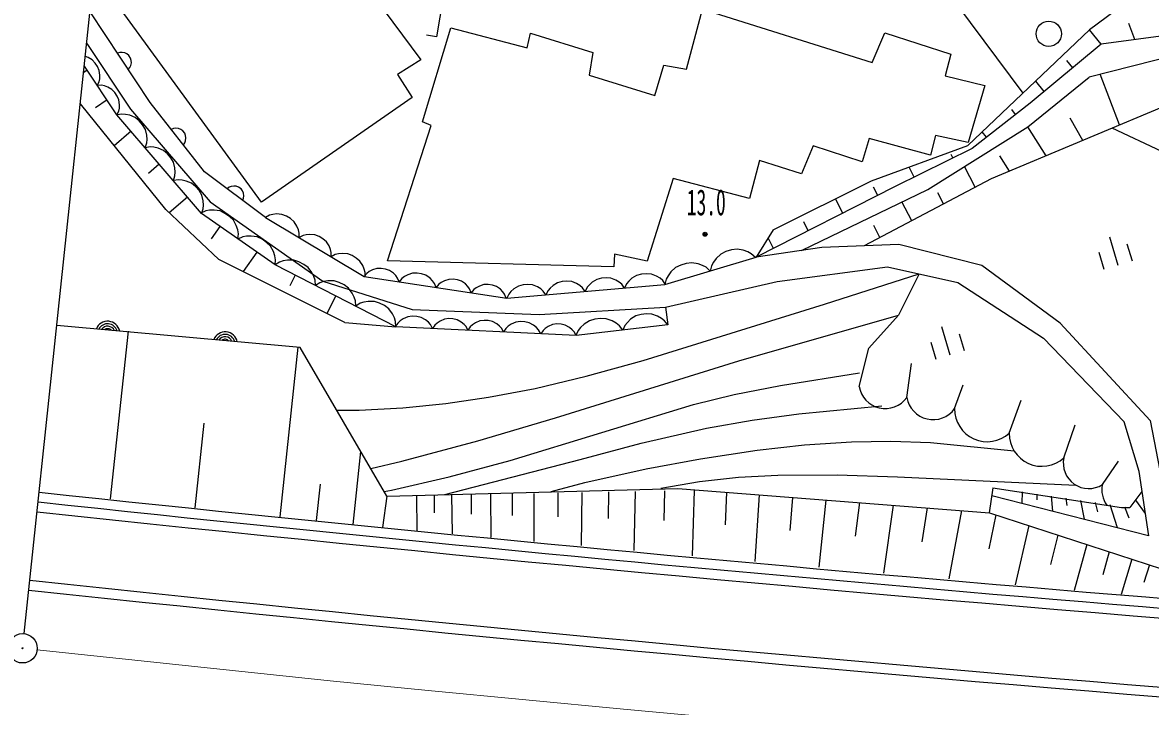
# Model space of a CAD drawing. Units: millimetres, scale not verified. Extents: x 40000 to 680000, y 20000 to 380000.
# Drawn here: x 69995 to 127310, y 277445 to 312200 of the extents above; entities that cross this region are included whole.
import ezdxf
from ezdxf.enums import TextEntityAlignment as Align

# ---------------------------------------------------------------- set-up
doc = ezdxf.new("R2010")
doc.units = ezdxf.units.MM
doc.header["$LTSCALE"] = 1000
doc.linetypes.add('CHAIN', pattern=[18.5, 12, -1.5, 3.5, -1.5])
for name, color, linetype, lineweight in [('M-BGD', 7, 'Continuous', 25), ('M-BMK', 2, 'CHAIN', 13), ('M-BMK-OTRS', 5, 'Continuous', 25), ('M-BMK-SRVR', 3, 'Continuous', 25)]:
    doc.layers.add(name, color=color, linetype=linetype, lineweight=lineweight)
doc.styles.add('ＭＳ ゴシック', font='')
doc.styles.get('ＭＳ ゴシック').set_extended_font_data('MS Gothic')

# ---------------------------------------------------------------- blocks, each defined once
blk = doc.blocks.new('BUHIN619')
at = {"color": 3, "linetype": 'Continuous', "lineweight": 25}
for radius in [746, 22.5]:
    blk.add_circle((0, 0), radius, dxfattribs=at)

msp = doc.modelspace()

# ---------------------------------------------------------------- linework, layer by layer
at = {"layer": 'M-BGD'}
for p, q in [((84758, 317688), (90230, 310307)), ((82134, 303067), (73820, 314495)), ((91539, 314430), (91022, 311477)), ((126808, 313769), (124218, 311822)), ((117506, 313074), (120825, 308605)), ((76475, 308138), (73428, 312746)), ((103739, 309839), (104541, 312877)), ((104541, 312877), (113177, 310173)), ((90319, 307147), (91765, 311932)), ((91765, 311932), (95644, 310916)), ((118028, 305953), (124218, 311822)), ((124813, 311105), (124218, 311822)), ((126525, 311332), (126204, 312156)), ((91022, 311477), (90530, 311563)), ((95644, 310916), (95809, 311665)), ((95809, 311665), (98982, 310670)), ((113177, 310173), (113813, 311685)), ((113813, 311685), (117172, 310590)), ((129551, 311733), (124813, 311105)), ((73257, 311129), (75487, 307791)), ((74937, 310681), (74815, 310648)), ((75054, 310686), (74937, 310681)), ((75193, 310658), (75054, 310686)), ((75298, 310607), (75193, 310658)), ((98982, 310670), (98782, 309522)), ((124813, 311105), (121194, 308098)), ((129635, 310800), (124198, 309430)), ((73324, 310421), (73187, 310469)), ((73533, 310301), (73324, 310421)), ((73683, 310142), (73533, 310301)), ((73803, 309962), (73683, 310142)), ((75397, 310529), (75298, 310607)), ((75486, 310396), (75397, 310529)), ((75518, 310274), (75486, 310396)), ((75495, 310019), (75523, 310157)), ((75523, 310157), (75518, 310274)), ((90230, 310307), (89052, 309567)), ((117172, 310590), (116878, 309492)), ((123366, 309902), (123056, 310275)), ((73275, 309781), (73101, 309665)), ((74794, 307507), (73136, 309989)), ((73893, 309762), (73803, 309962)), ((73924, 309523), (73893, 309762)), ((73914, 309343), (73924, 309523)), ((75367, 309814), (75445, 309913)), ((75445, 309913), (75495, 310019)), ((89052, 309567), (89793, 308389)), ((98782, 309522), (102119, 308499)), ((102119, 308499), (102591, 310039)), ((102591, 310039), (103739, 309839)), ((125742, 306997), (124758, 309570)), ((73794, 309003), (73884, 309193)), ((74004, 309014), (73794, 309003)), ((73884, 309193), (73914, 309343)), ((74154, 308984), (74004, 309014)), ((74324, 308924), (74154, 308984)), ((116878, 309492), (118889, 309005)), ((118889, 309005), (118045, 306110)), ((131523, 309425), (119220, 304256)), ((121079, 306908), (124198, 309430)), ((121918, 308699), (121480, 309226)), ((74533, 308805), (74324, 308924)), ((74683, 308645), (74533, 308805)), ((74803, 308465), (74683, 308645)), ((74893, 308266), (74803, 308465)), ((89793, 308389), (82134, 303067)), ((77269, 302701), (72933, 308076)), ((74288, 308265), (73700, 307872)), ((74884, 307696), (74914, 307846)), ((74924, 308026), (74893, 308266)), ((74914, 307846), (74924, 308026)), ((75487, 307791), (79534, 303094)), ((79239, 304612), (76475, 308138)), ((121194, 308098), (118244, 305804)), ((74794, 307507), (74884, 307696)), ((79091, 302495), (74794, 307507)), ((75048, 307549), (74795, 307506)), ((75234, 307535), (75048, 307549)), ((75449, 307487), (75234, 307535)), ((75721, 307372), (75449, 307487)), ((75926, 307201), (75721, 307372)), ((120457, 307524), (120260, 307777)), ((123879, 306214), (123236, 307339)), ((75511, 306672), (74656, 305939)), ((76098, 307000), (75926, 307201)), ((76237, 306771), (76098, 307000)), ((76308, 306485), (76237, 306771)), ((77668, 306811), (77549, 306768)), ((77783, 306825), (77668, 306811)), ((77924, 306808), (77783, 306825)), ((78033, 306767), (77924, 306808)), ((78138, 306697), (78033, 306767)), ((78237, 306571), (78138, 306697)), ((88544, 300087), (90762, 306969)), ((90762, 306969), (90319, 307147)), ((116000, 303721), (121079, 306908)), ((118981, 306377), (118767, 306654)), ((122015, 305431), (121078, 306908)), ((127893, 305642), (125369, 306840)), ((76227, 305836), (76308, 306079)), ((76322, 306265), (76308, 306485)), ((76308, 306079), (76322, 306265)), ((78166, 305981), (78235, 306087)), ((78235, 306087), (78277, 306196)), ((78279, 306452), (78237, 306571)), ((78277, 306196), (78294, 306336)), ((78294, 306336), (78279, 306452)), ((113009, 306314), (112666, 305123)), ((116140, 305462), (113009, 306314)), ((116383, 306468), (116140, 305462)), ((118045, 306110), (116383, 306468)), ((76480, 305879), (76227, 305836)), ((76666, 305864), (76480, 305879)), ((76881, 305817), (76666, 305864)), ((77153, 305702), (76881, 305817)), ((77358, 305530), (77153, 305702)), ((77530, 305330), (77358, 305530)), ((110170, 305931), (109584, 304513)), ((112666, 305123), (110170, 305931)), ((113135, 304148), (118028, 305953)), ((118244, 305804), (114332, 303864)), ((117266, 305319), (117177, 305498)), ((76943, 305001), (76400, 304536)), ((77669, 305101), (77530, 305330)), ((77740, 304815), (77669, 305101)), ((107437, 305192), (106929, 303252)), ((109584, 304513), (107437, 305192)), ((120152, 304648), (119658, 305425)), ((77659, 304166), (77740, 304409)), ((77754, 304595), (77740, 304815)), ((77740, 304409), (77754, 304595)), ((82337, 302300), (79239, 304612)), ((115310, 304349), (115058, 304858)), ((118412, 303831), (117857, 304886)), ((77912, 304209), (77659, 304166)), ((78098, 304194), (77912, 304209)), ((78313, 304147), (78098, 304194)), ((78585, 304032), (78313, 304147)), ((78790, 303860), (78585, 304032)), ((78962, 303660), (78790, 303860)), ((80491, 303827), (80387, 303755)), ((80599, 303871), (80491, 303827)), ((80739, 303892), (80599, 303871)), ((80855, 303880), (80739, 303892)), ((80975, 303840), (80855, 303880)), ((81103, 303744), (80975, 303840)), ((103049, 304269), (101740, 300069)), ((106929, 303252), (103049, 304269)), ((114332, 303864), (107272, 300273)), ((108143, 301671), (113135, 304148)), ((119220, 304256), (112758, 300856)), ((113449, 303415), (113233, 303841)), ((78375, 303331), (77446, 302534)), ((79101, 303431), (78962, 303660)), ((79172, 303144), (79101, 303431)), ((81175, 303641), (81103, 303744)), ((81220, 303533), (81175, 303641)), ((81189, 303157), (81228, 303277)), ((81240, 303393), (81220, 303533)), ((81228, 303277), (81240, 303393)), ((109573, 300614), (116000, 303721)), ((111684, 302517), (111314, 303245)), ((116797, 302981), (116502, 303540)), ((79970, 300166), (77269, 302701)), ((79303, 302628), (79058, 302519)), ((79091, 302495), (79172, 302739)), ((79186, 302925), (79172, 303144)), ((79172, 302739), (79186, 302925)), ((79495, 302662), (79303, 302628)), ((79725, 302670), (79495, 302662)), ((79534, 303094), (85251, 299052)), ((80030, 302624), (79725, 302670)), ((115181, 302131), (114680, 303083)), ((82826, 299881), (79091, 302495)), ((80282, 302504), (80030, 302624)), ((80509, 302346), (80282, 302504)), ((80708, 302150), (80509, 302346)), ((80855, 301878), (80708, 302150)), ((82542, 302410), (82337, 302300)), ((82337, 302300), (87356, 299292)), ((82707, 302451), (82542, 302410)), ((82906, 302472), (82707, 302451)), ((83173, 302451), (82906, 302472)), ((83400, 302362), (83173, 302451)), ((83606, 302239), (83400, 302362)), ((83791, 302081), (83606, 302239)), ((83935, 301855), (83791, 302081)), ((109920, 301620), (109692, 302067)), ((80025, 301842), (79587, 301216)), ((80927, 301660), (80855, 301878)), ((80961, 301468), (80927, 301660)), ((84011, 301670), (83935, 301855)), ((84052, 301505), (84011, 301670)), ((84052, 301272), (84052, 301505)), ((108143, 301671), (107272, 300273)), ((113565, 301281), (113248, 301885)), ((80942, 301200), (80961, 301468)), ((81187, 301309), (80942, 301200)), ((81379, 301343), (81187, 301309)), ((81609, 301351), (81379, 301343)), ((81914, 301306), (81609, 301351)), ((82167, 301185), (81914, 301306)), ((82393, 301027), (82167, 301185)), ((82593, 300831), (82393, 301027)), ((84248, 301376), (84052, 301272)), ((84404, 301415), (84248, 301376)), ((84593, 301435), (84404, 301415)), ((84847, 301416), (84593, 301435)), ((85062, 301331), (84847, 301416)), ((85258, 301214), (85062, 301331)), ((85434, 301064), (85258, 301214)), ((85571, 300849), (85434, 301064)), ((108155, 300722), (107883, 301255)), ((114531, 300929), (110615, 300768)), ((118738, 299855), (114531, 300929)), ((125229, 301314), (125659, 299877)), ((126119, 300954), (126377, 300092)), ((81893, 300535), (81202, 299548)), ((82740, 300560), (82593, 300831)), ((82811, 300341), (82740, 300560)), ((82845, 300149), (82811, 300341)), ((85643, 300673), (85571, 300849)), ((85682, 300517), (85643, 300673)), ((85682, 300295), (85682, 300517)), ((85888, 300405), (85682, 300295)), ((86052, 300446), (85888, 300405)), ((86251, 300467), (86052, 300446)), ((86519, 300447), (86251, 300467)), ((86745, 300357), (86519, 300447)), ((86951, 300234), (86745, 300357)), ((100078, 300427), (100035, 299792)), ((101740, 300069), (100078, 300427)), ((105477, 300437), (105242, 300217)), ((105739, 300566), (105477, 300437)), ((106015, 300648), (105739, 300566)), ((106305, 300685), (106015, 300648)), ((106622, 300629), (106305, 300685)), ((106847, 300546), (106622, 300629)), ((107027, 300450), (106847, 300546)), ((107233, 300261), (107027, 300450)), ((110615, 300768), (107272, 300273)), ((124682, 300525), (124940, 299662)), ((86373, 296951), (79970, 300166)), ((82826, 299881), (82845, 300149)), ((88972, 296744), (82826, 299881)), ((83054, 300023), (82827, 299881)), ((83240, 300083), (83054, 300023)), ((83466, 300123), (83240, 300083)), ((83775, 300120), (83466, 300123)), ((84042, 300036), (83775, 300120)), ((84288, 299910), (84042, 300036)), ((84512, 299744), (84288, 299910)), ((87136, 300076), (86951, 300234)), ((87281, 299850), (87136, 300076)), ((87356, 299665), (87281, 299850)), ((100035, 299792), (88544, 300087)), ((102634, 298886), (107272, 300273)), ((103440, 299878), (103178, 299750)), ((103716, 299961), (103440, 299878)), ((104005, 299997), (103716, 299961)), ((104323, 299942), (104005, 299997)), ((104548, 299859), (104323, 299942)), ((104727, 299762), (104548, 299859)), ((104934, 299573), (104727, 299762)), ((105003, 299845), (104934, 299573)), ((105100, 300024), (105003, 299845)), ((105242, 300217), (105100, 300024)), ((108341, 299038), (113948, 299782)), ((113948, 299782), (117529, 298987)), ((122723, 296927), (118738, 299855)), ((83854, 299357), (83576, 298812)), ((84696, 299495), (84512, 299744)), ((84797, 299289), (84696, 299495)), ((84857, 299103), (84797, 299289)), ((87397, 299500), (87356, 299665)), ((87489, 299454), (87356, 299292)), ((87356, 299292), (94602, 298194)), ((87397, 299267), (87397, 299500)), ((87612, 299545), (87489, 299454)), ((87771, 299630), (87612, 299545)), ((88001, 299704), (87771, 299630)), ((88220, 299707), (88001, 299704)), ((88433, 299675), (88220, 299707)), ((88641, 299607), (88433, 299675)), ((88839, 299468), (88641, 299607)), ((88965, 299340), (88839, 299468)), ((89055, 299217), (88965, 299340)), ((89135, 299023), (89055, 299217)), ((89276, 299193), (89135, 299023)), ((89406, 299289), (89276, 299193)), ((89574, 299379), (89406, 299289)), ((89816, 299457), (89574, 299379)), ((90047, 299461), (89816, 299457)), ((90273, 299427), (90047, 299461)), ((90492, 299355), (90273, 299427)), ((90701, 299208), (90492, 299355)), ((90834, 299073), (90701, 299208)), ((99412, 299211), (99177, 299150)), ((99652, 299231), (99412, 299211)), ((99894, 299212), (99652, 299231)), ((100143, 299113), (99894, 299212)), ((100959, 299205), (100802, 299065)), ((101199, 299352), (100959, 299205)), ((101446, 299416), (101199, 299352)), ((101697, 299438), (101446, 299416)), ((101952, 299417), (101697, 299438)), ((102214, 299313), (101952, 299417)), ((102392, 299202), (102214, 299313)), ((102529, 299088), (102392, 299202)), ((102800, 299336), (102704, 299157)), ((102943, 299529), (102800, 299336)), ((103178, 299750), (102943, 299529)), ((110750, 297882), (115564, 299423)), ((115564, 299423), (114507, 297326)), ((84875, 298836), (84857, 299103)), ((85103, 298978), (84875, 298836)), ((85288, 299038), (85103, 298978)), ((85251, 299052), (89801, 297614)), ((85515, 299077), (85288, 299038)), ((85824, 299075), (85515, 299077)), ((86090, 298990), (85824, 299075)), ((86336, 298865), (86090, 298990)), ((86561, 298698), (86336, 298865)), ((86744, 298450), (86561, 298698)), ((90930, 298943), (90834, 299073)), ((91014, 298738), (90930, 298943)), ((91148, 298900), (91014, 298738)), ((91271, 298990), (91148, 298900)), ((91429, 299076), (91271, 298990)), ((91659, 299150), (91429, 299076)), ((91878, 299153), (91659, 299150)), ((92091, 299121), (91878, 299153)), ((92300, 299053), (92091, 299121)), ((92497, 298914), (92300, 299053)), ((92623, 298785), (92497, 298914)), ((92714, 298662), (92623, 298785)), ((92794, 298468), (92714, 298662)), ((92927, 298630), (92794, 298468)), ((93050, 298721), (92927, 298630)), ((93209, 298806), (93050, 298721)), ((93439, 298880), (93209, 298806)), ((93658, 298883), (93439, 298880)), ((93871, 298851), (93658, 298883)), ((94079, 298783), (93871, 298851)), ((94277, 298644), (94079, 298783)), ((94403, 298516), (94277, 298644)), ((94602, 298194), (102634, 298886)), ((94963, 298667), (94813, 298534)), ((95191, 298807), (94963, 298667)), ((95427, 298867), (95191, 298807)), ((95666, 298888), (95427, 298867)), ((95909, 298869), (95666, 298888)), ((96158, 298770), (95909, 298869)), ((96328, 298664), (96158, 298770)), ((96458, 298555), (96328, 298664)), ((96806, 298705), (96697, 298575)), ((96955, 298839), (96806, 298705)), ((97184, 298979), (96955, 298839)), ((97420, 299039), (97184, 298979)), ((97659, 299060), (97420, 299039)), ((97901, 299040), (97659, 299060)), ((98151, 298941), (97901, 299040)), ((98321, 298836), (98151, 298941)), ((98450, 298726), (98321, 298836)), ((98587, 298537), (98450, 298726)), ((98690, 298747), (98587, 298537)), ((98799, 298877), (98690, 298747)), ((98948, 299010), (98799, 298877)), ((99177, 299150), (98948, 299010)), ((100313, 299007), (100143, 299113)), ((100443, 298898), (100313, 299007)), ((100580, 298709), (100443, 298898)), ((100687, 298929), (100580, 298709)), ((100802, 299065), (100687, 298929)), ((102672, 298889), (102529, 299088)), ((102704, 299157), (102634, 298886)), ((102669, 297730), (108341, 299038)), ((117529, 298987), (121870, 296165)), ((85910, 298308), (85453, 297412)), ((86845, 298243), (86744, 298450)), ((86906, 298057), (86845, 298243)), ((86924, 297790), (86906, 298057)), ((94493, 298393), (94403, 298516)), ((94573, 298198), (94493, 298393)), ((94704, 298404), (94602, 298194)), ((94813, 298534), (94704, 298404)), ((96594, 298366), (96458, 298555)), ((96697, 298575), (96594, 298366)), ((87151, 297932), (86924, 297790)), ((87337, 297992), (87151, 297932)), ((87564, 298031), (87337, 297992)), ((87872, 298029), (87564, 298031)), ((88139, 297944), (87872, 298029)), ((88385, 297819), (88139, 297944)), ((88610, 297652), (88385, 297819)), ((88793, 297404), (88610, 297652)), ((89801, 297614), (96249, 297365)), ((96249, 297365), (102669, 297730)), ((101537, 295024), (110750, 297882)), ((102669, 297730), (102782, 296831)), ((86373, 296951), (88972, 296744)), ((88894, 297197), (88793, 297404)), ((88954, 297012), (88894, 297197)), ((89058, 296930), (88935, 296746)), ((88972, 296744), (88954, 297012)), ((89177, 297038), (89058, 296930)), ((89335, 297145), (89177, 297038)), ((89568, 297247), (89335, 297145)), ((89798, 297274), (89568, 297247)), ((90026, 297263), (89798, 297274)), ((90251, 297214), (90026, 297263)), ((90474, 297089), (90251, 297214)), ((90620, 296967), (90474, 297089)), ((90728, 296848), (90620, 296967)), ((91062, 296930), (90949, 296827)), ((91212, 297030), (91062, 296930)), ((91433, 297128), (91212, 297030)), ((91650, 297153), (91433, 297128)), ((91866, 297142), (91650, 297153)), ((92080, 297096), (91866, 297142)), ((92290, 296977), (92080, 297096)), ((92429, 296862), (92290, 296977)), ((93009, 296942), (92860, 296841)), ((93231, 297039), (93009, 296942)), ((93448, 297064), (93231, 297039)), ((93664, 297054), (93448, 297064)), ((93878, 297007), (93664, 297054)), ((94088, 296889), (93878, 297007)), ((95062, 296977), (94828, 296874)), ((95291, 297004), (95062, 296977)), ((95519, 296993), (95291, 297004)), ((95745, 296943), (95519, 296993)), ((95967, 296818), (95745, 296943)), ((98799, 297048), (98530, 296872)), ((99080, 297129), (98799, 297048)), ((99366, 297162), (99080, 297129)), ((99657, 297147), (99366, 297162)), ((99960, 297037), (99657, 297147)), ((100167, 296916), (99960, 297037)), ((100327, 296790), (100167, 296916)), ((100729, 296965), (100608, 296812)), ((100896, 297123), (100729, 296965)), ((101155, 297292), (100896, 297123)), ((101424, 297369), (101155, 297292)), ((101698, 297401), (101424, 297369)), ((101977, 297387), (101698, 297401)), ((102267, 297281), (101977, 297387)), ((102466, 297165), (102267, 297281)), ((102619, 297044), (102466, 297165)), ((102782, 296831), (102619, 297044)), ((106390, 295006), (114507, 297325)), ((114507, 297326), (113000, 295650)), ((127301, 291973), (122723, 296927)), ((84100, 295685), (71736, 296803)), ((74468, 287999), (75371, 296508)), ((98124, 296294), (88972, 296744)), ((90833, 296653), (90728, 296848)), ((90949, 296827), (90833, 296653)), ((92531, 296749), (92429, 296862)), ((92630, 296564), (92531, 296749)), ((92747, 296738), (92630, 296564)), ((92860, 296841), (92747, 296738)), ((94227, 296774), (94088, 296889)), ((94329, 296661), (94227, 296774)), ((94428, 296476), (94329, 296661)), ((94551, 296660), (94428, 296476)), ((94671, 296768), (94551, 296660)), ((94828, 296874), (94671, 296768)), ((96113, 296697), (95967, 296818)), ((96221, 296577), (96113, 296697)), ((96326, 296382), (96221, 296577)), ((96443, 296557), (96326, 296382)), ((96556, 296659), (96443, 296557)), ((96705, 296760), (96556, 296659)), ((96926, 296857), (96705, 296760)), ((97144, 296882), (96926, 296857)), ((97359, 296872), (97144, 296882)), ((97573, 296825), (97359, 296872)), ((97784, 296707), (97573, 296825)), ((97922, 296592), (97784, 296707)), ((98025, 296479), (97922, 296592)), ((98124, 296294), (98025, 296479)), ((98229, 296547), (98113, 296292)), ((102782, 296831), (98124, 296294)), ((98355, 296707), (98229, 296547)), ((98530, 296872), (98355, 296707)), ((100497, 296568), (100327, 296790)), ((100608, 296812), (100497, 296568)), ((116693, 296749), (117122, 295312)), ((117583, 296389), (117841, 295526)), ((116146, 295959), (116404, 295097)), ((121870, 296165), (125967, 291917)), ((83078, 287085), (83993, 295696)), ((88514, 288131), (84100, 295685)), ((112505, 293710), (113000, 295650)), ((97074, 292120), (106390, 295006)), ((98644, 294227), (101537, 295024)), ((114932, 293145), (115170, 294865)), ((96037, 293611), (98644, 294227)), ((108513, 293757), (112520, 294401)), ((93680, 293161), (96037, 293611)), ((106160, 293292), (108513, 293757)), ((117359, 292580), (117788, 293784)), ((91503, 292843), (93680, 293161)), ((104083, 292785), (106160, 293292)), ((120134, 291331), (120741, 293018)), ((85958, 292506), (87108, 292508)), ((87108, 292508), (89312, 292623)), ((89312, 292623), (91503, 292843)), ((94770, 289947), (104083, 292785)), ((107066, 292001), (109444, 292317)), ((109444, 292317), (113656, 292727)), ((78773, 287542), (79230, 291847)), ((93135, 290951), (97074, 292120)), ((104743, 291585), (107066, 292001)), ((122909, 290082), (123483, 291759)), ((126741, 289383), (125967, 291917)), ((127301, 291973), (128377, 286367)), ((101432, 290818), (104743, 291585)), ((89273, 289912), (93135, 290951)), ((98335, 289995), (101432, 290818)), ((107332, 290467), (109724, 290734)), ((109724, 290734), (112122, 290895)), ((112122, 290895), (114121, 290932)), ((114121, 290932), (116131, 290864)), ((116131, 290864), (120381, 290434)), ((86792, 286690), (87186, 290404)), ((101690, 289518), (104444, 290032)), ((104444, 290032), (107332, 290467)), ((87692, 289538), (89273, 289912)), ((91447, 288216), (98335, 289995)), ((91676, 289119), (94770, 289947)), ((98568, 288819), (101690, 289518)), ((124868, 288721), (125685, 289908)), ((88751, 288441), (91676, 289119)), ((102438, 288533), (104402, 288874)), ((104402, 288874), (106385, 289091)), ((106385, 289091), (108381, 289199)), ((108381, 289199), (111389, 289213)), ((111389, 289213), (114461, 289121)), ((114461, 289121), (123515, 288697)), ((127234, 286122), (126741, 289383)), ((84935, 286888), (85132, 288744)), ((88376, 288367), (88751, 288441)), ((88522, 288131), (103297, 288519)), ((96852, 288372), (98568, 288819)), ((98417, 288319), (98387, 285616)), ((99768, 288345), (99748, 286993)), ((101120, 288370), (101062, 285373)), ((102618, 288399), (102582, 286900)), ((103289, 288519), (119124, 287290)), ((104116, 288427), (104022, 285105)), ((105774, 288326), (105699, 286666)), ((119133, 287290), (119311, 288558)), ((119303, 288558), (125840, 287562)), ((120788, 288345), (120771, 287775)), ((126276, 287556), (126888, 288373)), ((88514, 288131), (88283, 286532)), ((90014, 288160), (90039, 286373)), ((90907, 288176), (90917, 287283)), ((91800, 288193), (91818, 286211)), ((92791, 288212), (92797, 287221)), ((93782, 288231), (93788, 286033)), ((94881, 288252), (94880, 287153)), ((95980, 288273), (95971, 285835)), ((97198, 288296), (97189, 287077)), ((107430, 288198), (107215, 284816)), ((109120, 288067), (108980, 286378)), ((110809, 287935), (110460, 284521)), ((112520, 287803), (112312, 286099)), ((119248, 288165), (127212, 286128)), ((121530, 288238), (121538, 287953)), ((122272, 288131), (122337, 287375)), ((123015, 288024), (123069, 287649)), ((123757, 287917), (123950, 286962)), ((124500, 287810), (124623, 287339)), ((126546, 287927), (127047, 287248)), ((114231, 287670), (113742, 284224)), ((115966, 287535), (115687, 285817)), ((117701, 287400), (117067, 283922)), ((119447, 287184), (119094, 285452)), ((119124, 287290), (127866, 284435)), ((125242, 287703), (125621, 286535)), ((125840, 287562), (126268, 287556)), ((125984, 287596), (126207, 287024)), ((121127, 286636), (120440, 283617)), ((122599, 286155), (122225, 284653)), ((124071, 285675), (123441, 283345)), ((125218, 285300), (124885, 284140)), ((126365, 284926), (125819, 283129)), ((127258, 284634), (126974, 283739))]:
    msp.add_line(p, q, dxfattribs=at)
for centre, radius in [((122144, 311630), 640), ((104677, 301441), 100), ((104677, 301441), 60), ((104677, 301441), 20)]:
    msp.add_circle(centre, radius, dxfattribs=at)
for centre, radius, start, end in [((74317, 296394), 625, 11.09613, 158.57568), ((74317, 296394), 500, 15.32324, 154.34863), ((74317, 296394), 375, 22.65405, 147.01776), ((74317, 296394), 250, 39.26294, 130.40894), ((80292, 295854), 625, 11.09613, 158.57568), ((80292, 295854), 500, 15.32324, 154.34863), ((80292, 295854), 375, 22.65405, 147.01776), ((80292, 295854), 250, 39.26294, 130.40894), ((113836, 293933), 1350, 189.52203, 324.28229), ((116263, 293368), 1350, 189.52203, 324.28229), ((119016, 292555), 1658, 179.13885, 312.39172), ((121791, 291306), 1658, 179.13885, 312.39172), ((124172, 289810), 1292, 167.84302, 302.60327), ((315039, 2567327), 2292040, 263.88391, 266.32684), ((126130, 288449), 1292, 167.84302, 216.73004), ((315039, 2567327), 2292540, 263.88391, 266.32068), ((314986, 2566828), 2292540, 263.88391, 266.9696), ((315039, 2567327), 2296540, 263.88403, 266.9696), ((315039, 2567327), 2297040, 263.88403, 266.9696)]:
    msp.add_arc(centre, radius, start, end, dxfattribs=at)
at = {"layer": 'M-BMK'}
msp.add_lwpolyline([(70741, 280319), (75698, 279788), (80667, 279263), (85628, 278753), (90601, 278259), (95565, 277779), (100541, 277311), (105507, 276853), (110485, 276404), (115453, 275965), (120432, 275536), (125402, 275120), (130383, 274715), (135355, 274320), (140338, 273933), (145311, 273556), (150295, 273189), (155270, 272836), (160256, 272498), (164567, 272223), (168878, 271956)], dxfattribs=at)
at = {"layer": 'M-BMK-OTRS'}
msp.add_line((70074, 281145), (76080, 337727), dxfattribs=at)

# ---------------------------------------------------------------- block references
at = {"layer": 'M-BMK-SRVR', "rotation": 111}
msp.add_blockref('BUHIN619', (69995, 280399), dxfattribs=at)

# ---------------------------------------------------------------- texts
at = {"layer": 'M-BGD', "style": 'ＭＳ ゴシック', "width": 0.55}
msp.add_text('13.0', height=1320, dxfattribs=at).set_placement((103752, 302008), align=Align.BOTTOM_LEFT)

doc.saveas('drawing.dxf')
